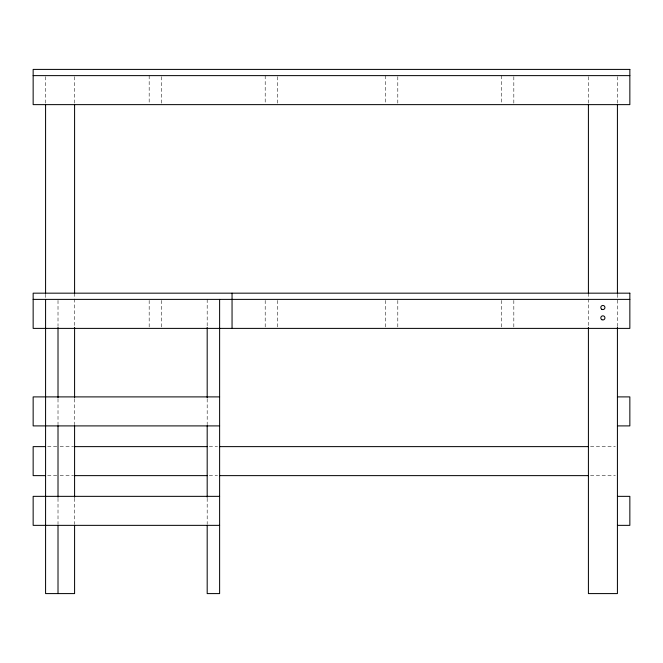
<?xml version="1.0" encoding="UTF-8"?>
<svg xmlns="http://www.w3.org/2000/svg" width="663" height="663" viewBox="0 0 663 663"><rect width="100%" height="100%" fill="white"/><g stroke="black" fill="none" stroke-linecap="round" stroke-linejoin="round"><path stroke-width="0.5" stroke-dasharray="3.31 2.49" d="M47.653 446.622L59.048 446.622M60.084 446.622L73.552 446.622M209.259 446.622L217.547 446.622M590.484 446.622L615.347 446.622M47.653 475.628L59.048 475.628M60.084 475.628L73.552 475.628M209.259 475.628L217.547 475.628M590.484 475.628L615.347 475.628M617.419 76.659L617.419 103.594M617.419 294.206L617.419 328.392M588.413 76.659L588.413 103.594M588.413 293.17L588.413 326.32M513.825 76.659L513.825 103.594M513.825 300.422L513.825 328.392M501.394 75.623L501.394 103.594M501.394 300.422L501.394 328.392M397.8 76.659L397.8 103.594M397.8 300.422L397.8 328.392M385.369 75.623L385.369 103.594M385.369 300.422L385.369 328.392M277.631 76.659L277.631 103.594M277.631 300.422L277.631 328.392M265.2 75.623L265.2 103.594M265.2 300.422L265.2 328.392M207.188 299.386L207.188 326.32M207.188 398.836L207.188 424.734M207.188 498.286L207.188 524.184M161.606 76.659L161.606 103.594M161.606 300.422L161.606 328.392M149.175 75.623L149.175 103.594M149.175 300.422L149.175 328.392M74.588 76.659L74.588 103.594M74.588 293.17L74.588 326.32M74.588 398.836L74.588 424.734M74.588 498.286L74.588 524.184M58.012 300.422L58.012 326.32M58.012 398.836L58.012 424.734M58.012 498.286L58.012 524.184M45.581 76.659L45.581 103.594M45.581 294.206L45.581 298.35"/><path stroke-width="0.99" d="M33.15 75.623L629.85 75.623M33.15 299.386L629.85 299.386M219.619 396.897L33.15 396.897L33.15 425.903L219.619 425.903M617.419 396.897L629.85 396.897L629.85 425.903L617.419 425.903M45.581 446.622L33.15 446.622L33.15 475.628L45.581 475.628M74.588 446.622L207.188 446.622M219.619 446.622L588.413 446.622M74.588 475.628L207.188 475.628M219.619 475.628L588.413 475.628M219.619 496.347L33.15 496.347L33.15 525.353L219.619 525.353M617.419 496.347L629.85 496.347L629.85 525.353L617.419 525.353M617.419 104.63L617.419 293.17M617.419 327.356L617.419 593.592L588.413 593.592L588.413 327.356M588.413 104.63L588.413 293.17M232.05 293.17L232.05 328.392M219.619 299.386L219.619 593.592L207.188 593.592L207.188 525.22M207.188 327.356L207.188 397.8M207.188 425.77L207.188 497.25M74.588 104.63L74.588 293.17M74.588 327.356L74.588 397.8M74.588 425.77L74.588 497.25M74.588 525.22L74.588 593.592L45.581 593.592L45.581 299.386M58.012 327.356L58.012 397.8M58.012 425.77L58.012 497.25M58.012 525.22L58.012 593.592M45.581 104.63L45.581 293.17M629.85 69.408L33.15 69.408L33.15 104.63L629.85 104.63L629.85 69.408M629.85 293.17L33.15 293.17L33.15 328.392L629.85 328.392L629.85 293.17M601.838 319.682A2.072 2.072 0 0 0 604.946 317.892A2.072 2.072 0 0 0 601.838 316.094A2.072 2.072 0 0 0 601.838 319.682M601.838 309.323A2.072 2.072 0 0 0 604.946 307.533A2.072 2.072 0 0 0 601.838 305.734A2.072 2.072 0 0 0 601.838 309.323"/></g></svg>
